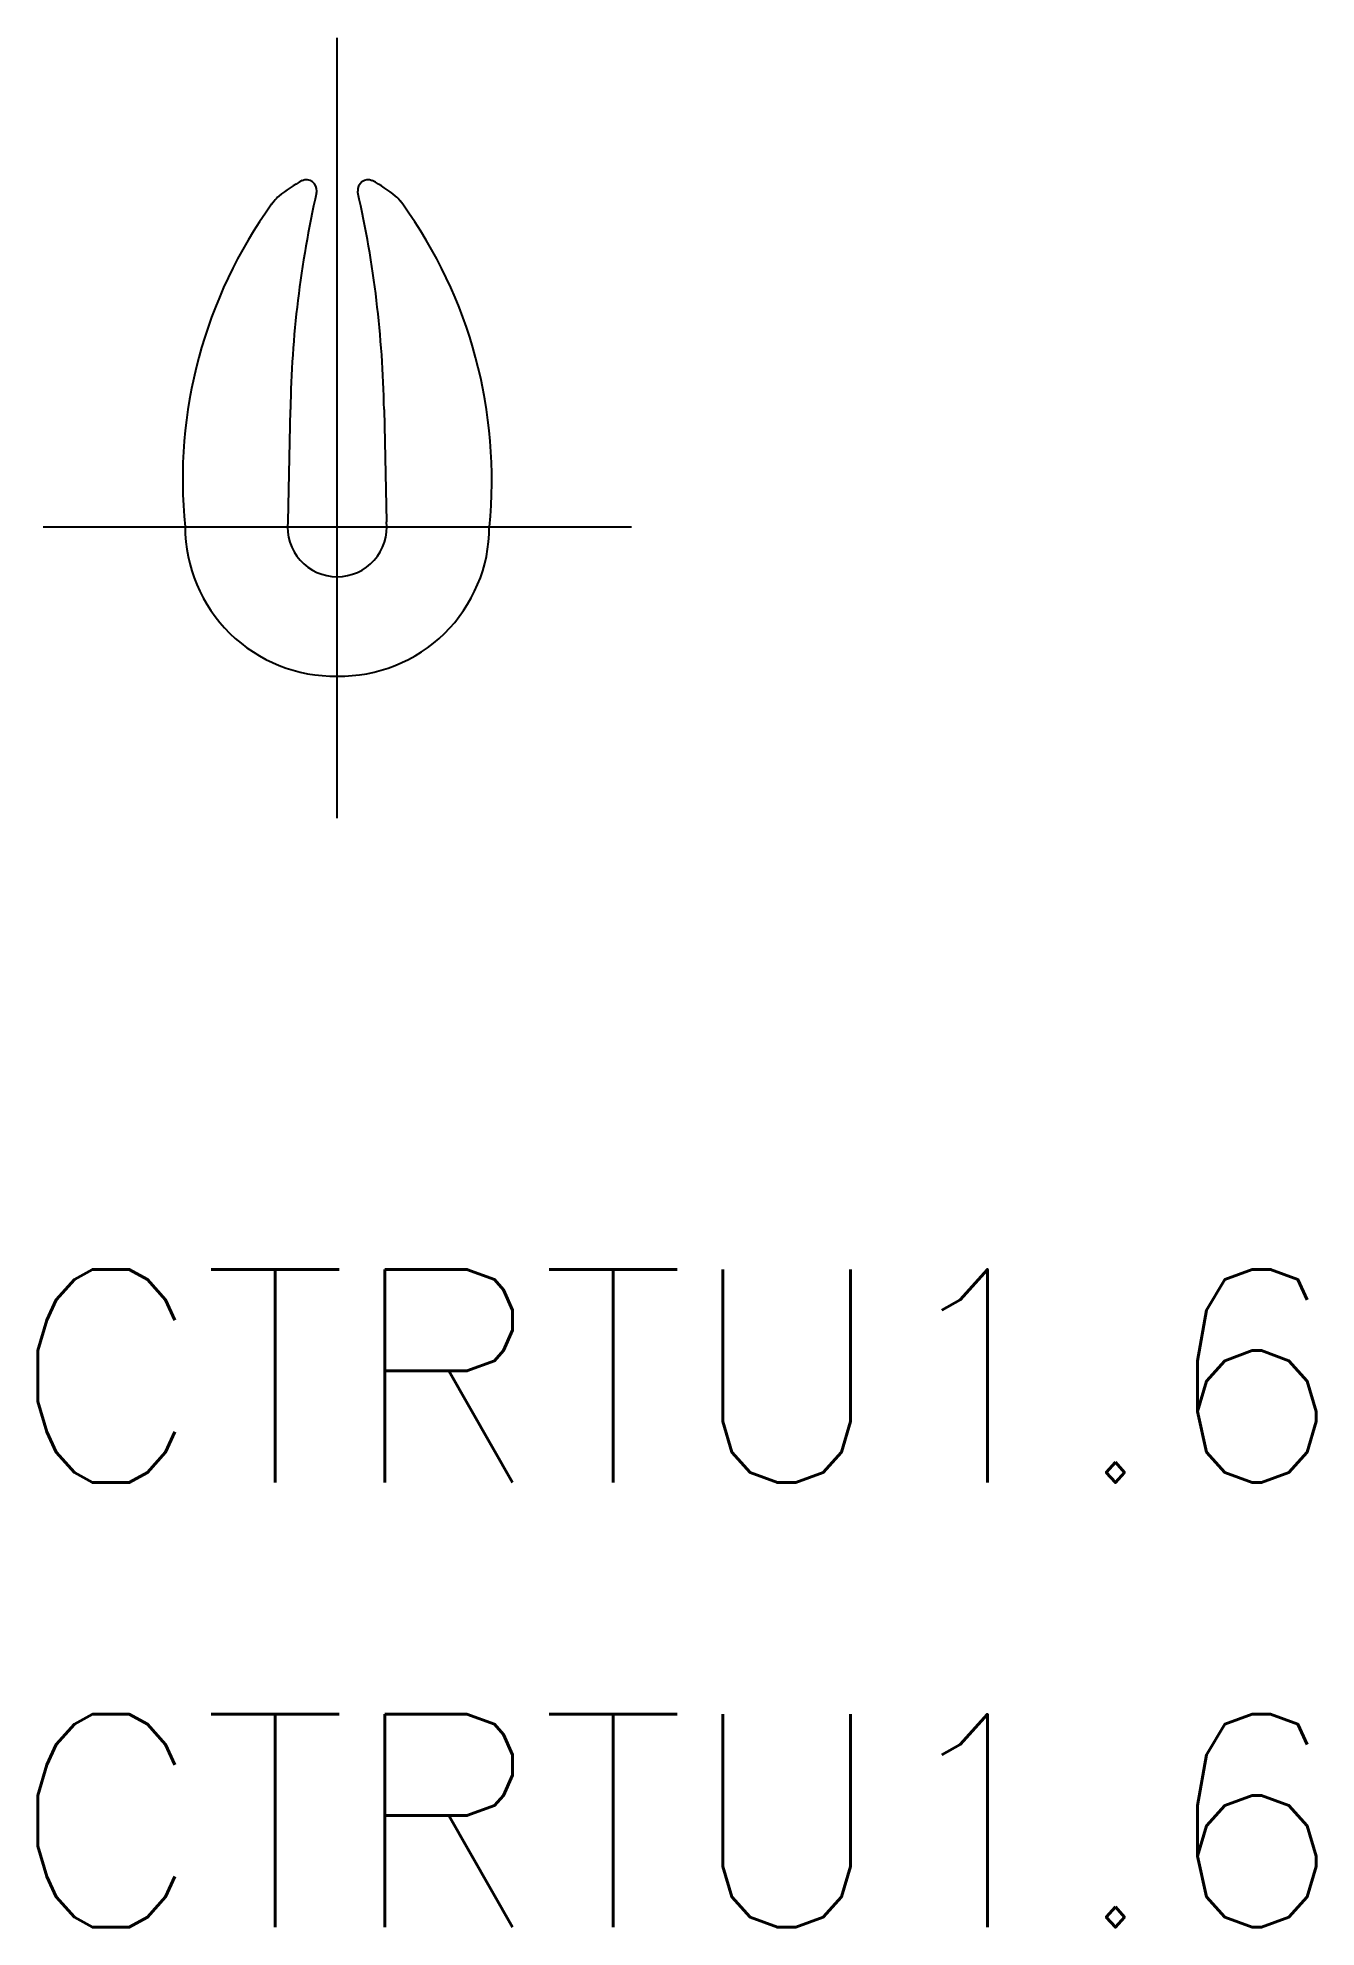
# Model space of a CAD drawing. Extents: x -4.2 to 13.8, y -19.7 to 6.9.
import ezdxf

# ---------------------------------------------------------------- set-up
doc = ezdxf.new("R2010")
doc.units = 0
doc.linetypes.add('CENTER', pattern=[50.8, 31.75, -6.35, 6.35, -6.35])
doc.layers.get('0').update_dxf_attribs({"linetype": 'CONTINUOUS'})
doc.layers.add('CENTER', color=1, linetype='CENTER')
doc.styles.get("Standard").update_dxf_attribs({"font": 'txt.shx', "height": 3, "bigfont": 'bigfont.shx'})

msp = doc.modelspace()

# ---------------------------------------------------------------- linework, layer by layer
at = {"color": 7, "linetype": 'CONTINUOUS'}
for p, q in [((-0.923, 4.542), (-0.887, 4.588)), ((-0.29, 4.707), (-0.289, 4.725)), ((0.29, 4.707), (0.289, 4.725)), ((0.923, 4.542), (0.887, 4.588)), ((-0.66, 1.651), (-0.696, 0.072)), ((0.66, 1.651), (0.696, 0.072))]:
    msp.add_line(p, q, dxfattribs=at)
for centre, radius, start, end in [((0.436, 3.103), 2, 117.699, 128.9812), ((-0.436, 4.737), 0.148, 355.1063, 112.9404), ((0.436, 4.737), 0.148, 67.0596, 184.8937), ((-0.436, 3.103), 2, 51.0188, 62.301), ((4.452, 0.664), 6.628, 144.1913, 185.7505), ((-0.499, 4.293), 0.487, 131.5951, 142.8323), ((14.338, 1.388), 15, 167.2197, 178.9975), ((-14.338, 1.388), 15, 1.0025, 12.7803), ((0.499, 4.293), 0.487, 37.1677, 48.4049), ((-4.452, 0.664), 6.628, 354.2495, 35.8087), ((0, -0.003), 0.7, 173.8586, 270), ((0, -0.003), 0.7, 270, 6.1414), ((-0.037, 0.002), 2.105, 180.0663, 271.0011), ((0.037, 0.002), 2.105, 268.9989, 359.9337)]:
    msp.add_arc(centre, radius, start, end, dxfattribs=at)
at = {"layer": 'CENTER', "color": 1, "linetype": 'CENTER'}
for p, q in [((0, -4.103), (0, 6.885)), ((-4.142, 0), (4.142, 0))]:
    msp.add_line(p, q, dxfattribs=at)

# ---------------------------------------------------------------- texts
at = {"color": 7, "linetype": 'CONTINUOUS'}
for p in [(-4.601, -13.457), (-4.601, -19.719)]:
    msp.add_text('CTRTU1.6', height=3, dxfattribs=at).set_placement(p)

doc.saveas('drawing.dxf')
